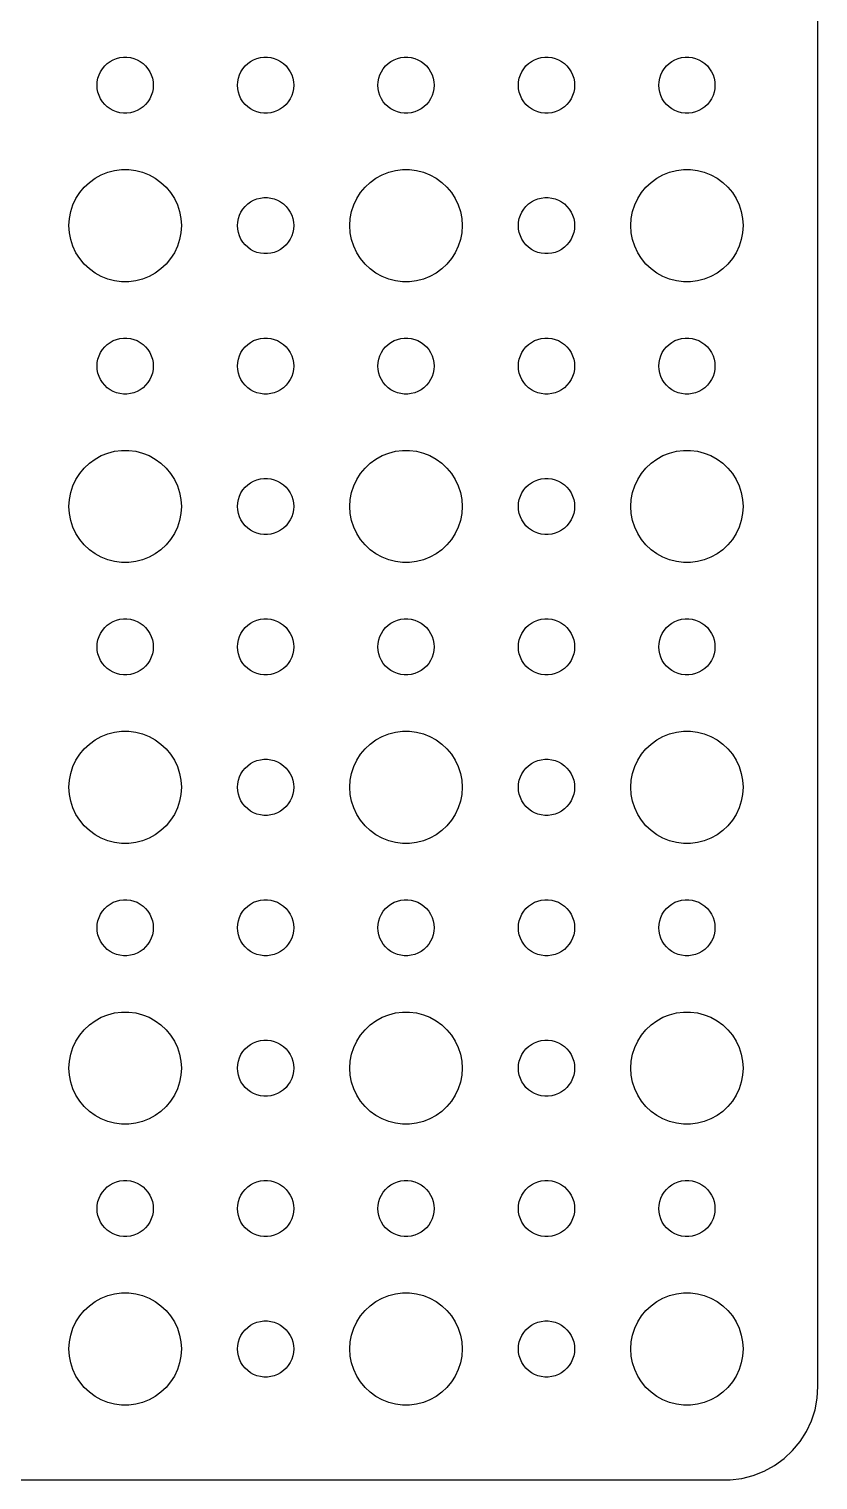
# Model space of a CAD drawing. Extents: x -82 to 82, y -82 to 82.
# Drawn here: x 39.9 to 82, y -82 to -4.5 of the extents above; entities that cross this region are included whole.
import ezdxf

# ---------------------------------------------------------------- set-up
doc = ezdxf.new("R2010")
doc.units = 0
doc.layers.get('0').update_dxf_attribs({"linetype": 'CONTINUOUS'})

msp = doc.modelspace()

# ---------------------------------------------------------------- linework, layer by layer
msp.add_lwpolyline([(-77, -81.997), (77, -81.997), (77, -81.9901), (77.314, -81.9901), (77.9369, -81.9114), (78.5451, -81.7553), (79.1289, -81.5241), (79.6791, -81.2216), (80.1871, -80.8526), (80.6448, -80.4227), (81.0451, -79.9389), (81.3815, -79.4088), (81.6489, -78.8406), (81.8429, -78.2434), (81.9606, -77.6267), (82, -77), (82, 77)])
for points in [[(44.9058, -8.99704), (44.7189, -8.97343), (44.5365, -8.92658), (44.3613, -8.85724), (44.1963, -8.76649), (44.0439, -8.65577), (43.9065, -8.52682), (43.7865, -8.38168), (43.6855, -8.22263), (43.6053, -8.05219), (43.5471, -7.87303), (43.5118, -7.688), (43.5, -7.5), (43.5118, -7.312), (43.5471, -7.12697), (43.6053, -6.94781), (43.6855, -6.77737), (43.7865, -6.61832), (43.9065, -6.47318), (44.0439, -6.34423), (44.1963, -6.23351), (44.3613, -6.14276), (44.5365, -6.07342), (44.7189, -6.02657), (44.9058, -6.00296), (45.0942, -6.00296), (45.2811, -6.02657), (45.4635, -6.07342), (45.6387, -6.14276), (45.8037, -6.23351), (45.9561, -6.34423), (46.0935, -6.47318), (46.2135, -6.61832), (46.3145, -6.77737), (46.3947, -6.94781), (46.4529, -7.12697), (46.4882, -7.312), (46.5, -7.5), (46.4882, -7.688), (46.4529, -7.87303), (46.3947, -8.05219), (46.3145, -8.22263), (46.2135, -8.38168), (46.0935, -8.52682), (45.9561, -8.65577), (45.8037, -8.76649), (45.6387, -8.85724), (45.4635, -8.92658), (45.2811, -8.97343), (45.0942, -8.99704)], [(52.4058, -8.99704), (52.2189, -8.97343), (52.0365, -8.92658), (51.8613, -8.85724), (51.6963, -8.76649), (51.5439, -8.65577), (51.4065, -8.52682), (51.2865, -8.38168), (51.1855, -8.22263), (51.1053, -8.05219), (51.0471, -7.87303), (51.0118, -7.688), (51, -7.5), (51.0118, -7.312), (51.0471, -7.12697), (51.1053, -6.94781), (51.1855, -6.77737), (51.2865, -6.61832), (51.4065, -6.47318), (51.5439, -6.34423), (51.6963, -6.23351), (51.8613, -6.14276), (52.0365, -6.07342), (52.2189, -6.02657), (52.4058, -6.00296), (52.5942, -6.00296), (52.7811, -6.02657), (52.9635, -6.07342), (53.1387, -6.14276), (53.3037, -6.23351), (53.4561, -6.34423), (53.5935, -6.47318), (53.7135, -6.61832), (53.8145, -6.77737), (53.8947, -6.94781), (53.9529, -7.12697), (53.9882, -7.312), (54, -7.5), (53.9882, -7.688), (53.9529, -7.87303), (53.8947, -8.05219), (53.8145, -8.22263), (53.7135, -8.38168), (53.5935, -8.52682), (53.4561, -8.65577), (53.3037, -8.76649), (53.1387, -8.85724), (52.9635, -8.92658), (52.7811, -8.97343), (52.5942, -8.99704)], [(59.9058, -8.99704), (59.7189, -8.97343), (59.5365, -8.92658), (59.3613, -8.85724), (59.1963, -8.76649), (59.0439, -8.65577), (58.9065, -8.52682), (58.7865, -8.38168), (58.6855, -8.22263), (58.6053, -8.05219), (58.5471, -7.87303), (58.5118, -7.688), (58.5, -7.5), (58.5118, -7.312), (58.5471, -7.12697), (58.6053, -6.94781), (58.6855, -6.77737), (58.7865, -6.61832), (58.9065, -6.47318), (59.0439, -6.34423), (59.1963, -6.23351), (59.3613, -6.14276), (59.5365, -6.07342), (59.7189, -6.02657), (59.9058, -6.00296), (60.0942, -6.00296), (60.2811, -6.02657), (60.4635, -6.07342), (60.6387, -6.14276), (60.8037, -6.23351), (60.9561, -6.34423), (61.0935, -6.47318), (61.2135, -6.61832), (61.3145, -6.77737), (61.3947, -6.94781), (61.4529, -7.12697), (61.4882, -7.312), (61.5, -7.5), (61.4882, -7.688), (61.4529, -7.87303), (61.3947, -8.05219), (61.3145, -8.22263), (61.2135, -8.38168), (61.0935, -8.52682), (60.9561, -8.65577), (60.8037, -8.76649), (60.6387, -8.85724), (60.4635, -8.92658), (60.2811, -8.97343), (60.0942, -8.99704)], [(67.4058, -8.99704), (67.2189, -8.97343), (67.0365, -8.92658), (66.8613, -8.85724), (66.6963, -8.76649), (66.5439, -8.65577), (66.4065, -8.52682), (66.2865, -8.38168), (66.1855, -8.22263), (66.1053, -8.05219), (66.0471, -7.87303), (66.0118, -7.688), (66, -7.5), (66.0118, -7.312), (66.0471, -7.12697), (66.1053, -6.94781), (66.1855, -6.77737), (66.2865, -6.61832), (66.4065, -6.47318), (66.5439, -6.34423), (66.6963, -6.23351), (66.8613, -6.14276), (67.0365, -6.07342), (67.2189, -6.02657), (67.4058, -6.00296), (67.5942, -6.00296), (67.7811, -6.02657), (67.9635, -6.07342), (68.1387, -6.14276), (68.3037, -6.23351), (68.4561, -6.34423), (68.5935, -6.47318), (68.7135, -6.61832), (68.8145, -6.77737), (68.8947, -6.94781), (68.9529, -7.12697), (68.9882, -7.312), (69, -7.5), (68.9882, -7.688), (68.9529, -7.87303), (68.8947, -8.05219), (68.8145, -8.22263), (68.7135, -8.38168), (68.5935, -8.52682), (68.4561, -8.65577), (68.3037, -8.76649), (68.1387, -8.85724), (67.9635, -8.92658), (67.7811, -8.97343), (67.5942, -8.99704)], [(74.9058, -8.99704), (74.7189, -8.97343), (74.5365, -8.92658), (74.3613, -8.85724), (74.1963, -8.76649), (74.0439, -8.65577), (73.9065, -8.52682), (73.7865, -8.38168), (73.6855, -8.22263), (73.6053, -8.05219), (73.5471, -7.87303), (73.5118, -7.688), (73.5, -7.5), (73.5118, -7.312), (73.5471, -7.12697), (73.6053, -6.94781), (73.6855, -6.77737), (73.7865, -6.61832), (73.9065, -6.47318), (74.0439, -6.34423), (74.1963, -6.23351), (74.3613, -6.14276), (74.5365, -6.07342), (74.7189, -6.02657), (74.9058, -6.00296), (75.0942, -6.00296), (75.2811, -6.02657), (75.4635, -6.07342), (75.6387, -6.14276), (75.8037, -6.23351), (75.9561, -6.34423), (76.0935, -6.47318), (76.2135, -6.61832), (76.3145, -6.77737), (76.3947, -6.94781), (76.4529, -7.12697), (76.4882, -7.312), (76.5, -7.5), (76.4882, -7.688), (76.4529, -7.87303), (76.3947, -8.05219), (76.3145, -8.22263), (76.2135, -8.38168), (76.0935, -8.52682), (75.9561, -8.65577), (75.8037, -8.76649), (75.6387, -8.85724), (75.4635, -8.92658), (75.2811, -8.97343), (75.0942, -8.99704)], [(44.8116, -17.9941), (44.4379, -17.9469), (44.0729, -17.8532), (43.7227, -17.7145), (43.3925, -17.533), (43.0877, -17.3115), (42.8131, -17.0536), (42.5729, -16.7634), (42.3711, -16.4453), (42.2107, -16.1044), (42.0943, -15.7461), (42.0237, -15.376), (42, -15), (42.0237, -14.624), (42.0943, -14.2539), (42.2107, -13.8956), (42.3711, -13.5547), (42.5729, -13.2366), (42.8131, -12.9464), (43.0877, -12.6885), (43.3925, -12.467), (43.7227, -12.2855), (44.0729, -12.1468), (44.4379, -12.0531), (44.8116, -12.0059), (45.1884, -12.0059), (45.5621, -12.0531), (45.9271, -12.1468), (46.2773, -12.2855), (46.6075, -12.467), (46.9123, -12.6885), (47.1869, -12.9464), (47.4271, -13.2366), (47.6289, -13.5547), (47.7893, -13.8956), (47.9057, -14.2539), (47.9763, -14.624), (48, -15), (47.9763, -15.376), (47.9057, -15.7461), (47.7893, -16.1044), (47.6289, -16.4453), (47.4271, -16.7634), (47.1869, -17.0536), (46.9123, -17.3115), (46.6075, -17.533), (46.2773, -17.7145), (45.9271, -17.8532), (45.5621, -17.9469), (45.1884, -17.9941)], [(59.8116, -17.9941), (59.4379, -17.9469), (59.0729, -17.8532), (58.7227, -17.7145), (58.3925, -17.533), (58.0877, -17.3115), (57.8131, -17.0536), (57.5729, -16.7634), (57.3711, -16.4453), (57.2107, -16.1044), (57.0943, -15.7461), (57.0237, -15.376), (57, -15), (57.0237, -14.624), (57.0943, -14.2539), (57.2107, -13.8956), (57.3711, -13.5547), (57.5729, -13.2366), (57.8131, -12.9464), (58.0877, -12.6885), (58.3925, -12.467), (58.7227, -12.2855), (59.0729, -12.1468), (59.4379, -12.0531), (59.8116, -12.0059), (60.1884, -12.0059), (60.5621, -12.0531), (60.9271, -12.1468), (61.2773, -12.2855), (61.6075, -12.467), (61.9123, -12.6885), (62.1869, -12.9464), (62.4271, -13.2366), (62.6289, -13.5547), (62.7893, -13.8956), (62.9057, -14.2539), (62.9763, -14.624), (63, -15), (62.9763, -15.376), (62.9057, -15.7461), (62.7893, -16.1044), (62.6289, -16.4453), (62.4271, -16.7634), (62.1869, -17.0536), (61.9123, -17.3115), (61.6075, -17.533), (61.2773, -17.7145), (60.9271, -17.8532), (60.5621, -17.9469), (60.1884, -17.9941)], [(74.8116, -17.9941), (74.4379, -17.9469), (74.0729, -17.8532), (73.7227, -17.7145), (73.3925, -17.533), (73.0877, -17.3115), (72.8131, -17.0536), (72.5729, -16.7634), (72.3711, -16.4453), (72.2107, -16.1044), (72.0943, -15.7461), (72.0237, -15.376), (72, -15), (72.0237, -14.624), (72.0943, -14.2539), (72.2107, -13.8956), (72.3711, -13.5547), (72.5729, -13.2366), (72.8131, -12.9464), (73.0877, -12.6885), (73.3925, -12.467), (73.7227, -12.2855), (74.0729, -12.1468), (74.4379, -12.0531), (74.8116, -12.0059), (75.1884, -12.0059), (75.5621, -12.0531), (75.9271, -12.1468), (76.2773, -12.2855), (76.6075, -12.467), (76.9123, -12.6885), (77.1869, -12.9464), (77.4271, -13.2366), (77.6289, -13.5547), (77.7893, -13.8956), (77.9057, -14.2539), (77.9763, -14.624), (78, -15), (77.9763, -15.376), (77.9057, -15.7461), (77.7893, -16.1044), (77.6289, -16.4453), (77.4271, -16.7634), (77.1869, -17.0536), (76.9123, -17.3115), (76.6075, -17.533), (76.2773, -17.7145), (75.9271, -17.8532), (75.5621, -17.9469), (75.1884, -17.9941)], [(52.4058, -16.497), (52.2189, -16.4734), (52.0365, -16.4266), (51.8613, -16.3572), (51.6963, -16.2665), (51.5439, -16.1558), (51.4065, -16.0268), (51.2865, -15.8817), (51.1855, -15.7226), (51.1053, -15.5522), (51.0471, -15.373), (51.0118, -15.188), (51, -15), (51.0118, -14.812), (51.0471, -14.627), (51.1053, -14.4478), (51.1855, -14.2774), (51.2865, -14.1183), (51.4065, -13.9732), (51.5439, -13.8442), (51.6963, -13.7335), (51.8613, -13.6428), (52.0365, -13.5734), (52.2189, -13.5266), (52.4058, -13.503), (52.5942, -13.503), (52.7811, -13.5266), (52.9635, -13.5734), (53.1387, -13.6428), (53.3037, -13.7335), (53.4561, -13.8442), (53.5935, -13.9732), (53.7135, -14.1183), (53.8145, -14.2774), (53.8947, -14.4478), (53.9529, -14.627), (53.9882, -14.812), (54, -15), (53.9882, -15.188), (53.9529, -15.373), (53.8947, -15.5522), (53.8145, -15.7226), (53.7135, -15.8817), (53.5935, -16.0268), (53.4561, -16.1558), (53.3037, -16.2665), (53.1387, -16.3572), (52.9635, -16.4266), (52.7811, -16.4734), (52.5942, -16.497)], [(67.4058, -16.497), (67.2189, -16.4734), (67.0365, -16.4266), (66.8613, -16.3572), (66.6963, -16.2665), (66.5439, -16.1558), (66.4065, -16.0268), (66.2865, -15.8817), (66.1855, -15.7226), (66.1053, -15.5522), (66.0471, -15.373), (66.0118, -15.188), (66, -15), (66.0118, -14.812), (66.0471, -14.627), (66.1053, -14.4478), (66.1855, -14.2774), (66.2865, -14.1183), (66.4065, -13.9732), (66.5439, -13.8442), (66.6963, -13.7335), (66.8613, -13.6428), (67.0365, -13.5734), (67.2189, -13.5266), (67.4058, -13.503), (67.5942, -13.503), (67.7811, -13.5266), (67.9635, -13.5734), (68.1387, -13.6428), (68.3037, -13.7335), (68.4561, -13.8442), (68.5935, -13.9732), (68.7135, -14.1183), (68.8145, -14.2774), (68.8947, -14.4478), (68.9529, -14.627), (68.9882, -14.812), (69, -15), (68.9882, -15.188), (68.9529, -15.373), (68.8947, -15.5522), (68.8145, -15.7226), (68.7135, -15.8817), (68.5935, -16.0268), (68.4561, -16.1558), (68.3037, -16.2665), (68.1387, -16.3572), (67.9635, -16.4266), (67.7811, -16.4734), (67.5942, -16.497)], [(44.9058, -23.997), (44.7189, -23.9734), (44.5365, -23.9266), (44.3613, -23.8572), (44.1963, -23.7665), (44.0439, -23.6558), (43.9065, -23.5268), (43.7865, -23.3817), (43.6855, -23.2226), (43.6053, -23.0522), (43.5471, -22.873), (43.5118, -22.688), (43.5, -22.5), (43.5118, -22.312), (43.5471, -22.127), (43.6053, -21.9478), (43.6855, -21.7774), (43.7865, -21.6183), (43.9065, -21.4732), (44.0439, -21.3442), (44.1963, -21.2335), (44.3613, -21.1428), (44.5365, -21.0734), (44.7189, -21.0266), (44.9058, -21.003), (45.0942, -21.003), (45.2811, -21.0266), (45.4635, -21.0734), (45.6387, -21.1428), (45.8037, -21.2335), (45.9561, -21.3442), (46.0935, -21.4732), (46.2135, -21.6183), (46.3145, -21.7774), (46.3947, -21.9478), (46.4529, -22.127), (46.4882, -22.312), (46.5, -22.5), (46.4882, -22.688), (46.4529, -22.873), (46.3947, -23.0522), (46.3145, -23.2226), (46.2135, -23.3817), (46.0935, -23.5268), (45.9561, -23.6558), (45.8037, -23.7665), (45.6387, -23.8572), (45.4635, -23.9266), (45.2811, -23.9734), (45.0942, -23.997)], [(52.4058, -23.997), (52.2189, -23.9734), (52.0365, -23.9266), (51.8613, -23.8572), (51.6963, -23.7665), (51.5439, -23.6558), (51.4065, -23.5268), (51.2865, -23.3817), (51.1855, -23.2226), (51.1053, -23.0522), (51.0471, -22.873), (51.0118, -22.688), (51, -22.5), (51.0118, -22.312), (51.0471, -22.127), (51.1053, -21.9478), (51.1855, -21.7774), (51.2865, -21.6183), (51.4065, -21.4732), (51.5439, -21.3442), (51.6963, -21.2335), (51.8613, -21.1428), (52.0365, -21.0734), (52.2189, -21.0266), (52.4058, -21.003), (52.5942, -21.003), (52.7811, -21.0266), (52.9635, -21.0734), (53.1387, -21.1428), (53.3037, -21.2335), (53.4561, -21.3442), (53.5935, -21.4732), (53.7135, -21.6183), (53.8145, -21.7774), (53.8947, -21.9478), (53.9529, -22.127), (53.9882, -22.312), (54, -22.5), (53.9882, -22.688), (53.9529, -22.873), (53.8947, -23.0522), (53.8145, -23.2226), (53.7135, -23.3817), (53.5935, -23.5268), (53.4561, -23.6558), (53.3037, -23.7665), (53.1387, -23.8572), (52.9635, -23.9266), (52.7811, -23.9734), (52.5942, -23.997)], [(59.9058, -23.997), (59.7189, -23.9734), (59.5365, -23.9266), (59.3613, -23.8572), (59.1963, -23.7665), (59.0439, -23.6558), (58.9065, -23.5268), (58.7865, -23.3817), (58.6855, -23.2226), (58.6053, -23.0522), (58.5471, -22.873), (58.5118, -22.688), (58.5, -22.5), (58.5118, -22.312), (58.5471, -22.127), (58.6053, -21.9478), (58.6855, -21.7774), (58.7865, -21.6183), (58.9065, -21.4732), (59.0439, -21.3442), (59.1963, -21.2335), (59.3613, -21.1428), (59.5365, -21.0734), (59.7189, -21.0266), (59.9058, -21.003), (60.0942, -21.003), (60.2811, -21.0266), (60.4635, -21.0734), (60.6387, -21.1428), (60.8037, -21.2335), (60.9561, -21.3442), (61.0935, -21.4732), (61.2135, -21.6183), (61.3145, -21.7774), (61.3947, -21.9478), (61.4529, -22.127), (61.4882, -22.312), (61.5, -22.5), (61.4882, -22.688), (61.4529, -22.873), (61.3947, -23.0522), (61.3145, -23.2226), (61.2135, -23.3817), (61.0935, -23.5268), (60.9561, -23.6558), (60.8037, -23.7665), (60.6387, -23.8572), (60.4635, -23.9266), (60.2811, -23.9734), (60.0942, -23.997)], [(67.4058, -23.997), (67.2189, -23.9734), (67.0365, -23.9266), (66.8613, -23.8572), (66.6963, -23.7665), (66.5439, -23.6558), (66.4065, -23.5268), (66.2865, -23.3817), (66.1855, -23.2226), (66.1053, -23.0522), (66.0471, -22.873), (66.0118, -22.688), (66, -22.5), (66.0118, -22.312), (66.0471, -22.127), (66.1053, -21.9478), (66.1855, -21.7774), (66.2865, -21.6183), (66.4065, -21.4732), (66.5439, -21.3442), (66.6963, -21.2335), (66.8613, -21.1428), (67.0365, -21.0734), (67.2189, -21.0266), (67.4058, -21.003), (67.5942, -21.003), (67.7811, -21.0266), (67.9635, -21.0734), (68.1387, -21.1428), (68.3037, -21.2335), (68.4561, -21.3442), (68.5935, -21.4732), (68.7135, -21.6183), (68.8145, -21.7774), (68.8947, -21.9478), (68.9529, -22.127), (68.9882, -22.312), (69, -22.5), (68.9882, -22.688), (68.9529, -22.873), (68.8947, -23.0522), (68.8145, -23.2226), (68.7135, -23.3817), (68.5935, -23.5268), (68.4561, -23.6558), (68.3037, -23.7665), (68.1387, -23.8572), (67.9635, -23.9266), (67.7811, -23.9734), (67.5942, -23.997)], [(74.9058, -23.997), (74.7189, -23.9734), (74.5365, -23.9266), (74.3613, -23.8572), (74.1963, -23.7665), (74.0439, -23.6558), (73.9065, -23.5268), (73.7865, -23.3817), (73.6855, -23.2226), (73.6053, -23.0522), (73.5471, -22.873), (73.5118, -22.688), (73.5, -22.5), (73.5118, -22.312), (73.5471, -22.127), (73.6053, -21.9478), (73.6855, -21.7774), (73.7865, -21.6183), (73.9065, -21.4732), (74.0439, -21.3442), (74.1963, -21.2335), (74.3613, -21.1428), (74.5365, -21.0734), (74.7189, -21.0266), (74.9058, -21.003), (75.0942, -21.003), (75.2811, -21.0266), (75.4635, -21.0734), (75.6387, -21.1428), (75.8037, -21.2335), (75.9561, -21.3442), (76.0935, -21.4732), (76.2135, -21.6183), (76.3145, -21.7774), (76.3947, -21.9478), (76.4529, -22.127), (76.4882, -22.312), (76.5, -22.5), (76.4882, -22.688), (76.4529, -22.873), (76.3947, -23.0522), (76.3145, -23.2226), (76.2135, -23.3817), (76.0935, -23.5268), (75.9561, -23.6558), (75.8037, -23.7665), (75.6387, -23.8572), (75.4635, -23.9266), (75.2811, -23.9734), (75.0942, -23.997)], [(44.8116, -32.9941), (44.4379, -32.9469), (44.0729, -32.8532), (43.7227, -32.7145), (43.3925, -32.533), (43.0877, -32.3115), (42.8131, -32.0536), (42.5729, -31.7634), (42.3711, -31.4453), (42.2107, -31.1044), (42.0943, -30.7461), (42.0237, -30.376), (42, -30), (42.0237, -29.624), (42.0943, -29.2539), (42.2107, -28.8956), (42.3711, -28.5547), (42.5729, -28.2366), (42.8131, -27.9464), (43.0877, -27.6885), (43.3925, -27.467), (43.7227, -27.2855), (44.0729, -27.1468), (44.4379, -27.0531), (44.8116, -27.0059), (45.1884, -27.0059), (45.5621, -27.0531), (45.9271, -27.1468), (46.2773, -27.2855), (46.6075, -27.467), (46.9123, -27.6885), (47.1869, -27.9464), (47.4271, -28.2366), (47.6289, -28.5547), (47.7893, -28.8956), (47.9057, -29.2539), (47.9763, -29.624), (48, -30), (47.9763, -30.376), (47.9057, -30.7461), (47.7893, -31.1044), (47.6289, -31.4453), (47.4271, -31.7634), (47.1869, -32.0536), (46.9123, -32.3115), (46.6075, -32.533), (46.2773, -32.7145), (45.9271, -32.8532), (45.5621, -32.9469), (45.1884, -32.9941)], [(59.8116, -32.9941), (59.4379, -32.9469), (59.0729, -32.8532), (58.7227, -32.7145), (58.3925, -32.533), (58.0877, -32.3115), (57.8131, -32.0536), (57.5729, -31.7634), (57.3711, -31.4453), (57.2107, -31.1044), (57.0943, -30.7461), (57.0237, -30.376), (57, -30), (57.0237, -29.624), (57.0943, -29.2539), (57.2107, -28.8956), (57.3711, -28.5547), (57.5729, -28.2366), (57.8131, -27.9464), (58.0877, -27.6885), (58.3925, -27.467), (58.7227, -27.2855), (59.0729, -27.1468), (59.4379, -27.0531), (59.8116, -27.0059), (60.1884, -27.0059), (60.5621, -27.0531), (60.9271, -27.1468), (61.2773, -27.2855), (61.6075, -27.467), (61.9123, -27.6885), (62.1869, -27.9464), (62.4271, -28.2366), (62.6289, -28.5547), (62.7893, -28.8956), (62.9057, -29.2539), (62.9763, -29.624), (63, -30), (62.9763, -30.376), (62.9057, -30.7461), (62.7893, -31.1044), (62.6289, -31.4453), (62.4271, -31.7634), (62.1869, -32.0536), (61.9123, -32.3115), (61.6075, -32.533), (61.2773, -32.7145), (60.9271, -32.8532), (60.5621, -32.9469), (60.1884, -32.9941)], [(74.8116, -32.9941), (74.4379, -32.9469), (74.0729, -32.8532), (73.7227, -32.7145), (73.3925, -32.533), (73.0877, -32.3115), (72.8131, -32.0536), (72.5729, -31.7634), (72.3711, -31.4453), (72.2107, -31.1044), (72.0943, -30.7461), (72.0237, -30.376), (72, -30), (72.0237, -29.624), (72.0943, -29.2539), (72.2107, -28.8956), (72.3711, -28.5547), (72.5729, -28.2366), (72.8131, -27.9464), (73.0877, -27.6885), (73.3925, -27.467), (73.7227, -27.2855), (74.0729, -27.1468), (74.4379, -27.0531), (74.8116, -27.0059), (75.1884, -27.0059), (75.5621, -27.0531), (75.9271, -27.1468), (76.2773, -27.2855), (76.6075, -27.467), (76.9123, -27.6885), (77.1869, -27.9464), (77.4271, -28.2366), (77.6289, -28.5547), (77.7893, -28.8956), (77.9057, -29.2539), (77.9763, -29.624), (78, -30), (77.9763, -30.376), (77.9057, -30.7461), (77.7893, -31.1044), (77.6289, -31.4453), (77.4271, -31.7634), (77.1869, -32.0536), (76.9123, -32.3115), (76.6075, -32.533), (76.2773, -32.7145), (75.9271, -32.8532), (75.5621, -32.9469), (75.1884, -32.9941)], [(52.4058, -31.497), (52.2189, -31.4734), (52.0365, -31.4266), (51.8613, -31.3572), (51.6963, -31.2665), (51.5439, -31.1558), (51.4065, -31.0268), (51.2865, -30.8817), (51.1855, -30.7226), (51.1053, -30.5522), (51.0471, -30.373), (51.0118, -30.188), (51, -30), (51.0118, -29.812), (51.0471, -29.627), (51.1053, -29.4478), (51.1855, -29.2774), (51.2865, -29.1183), (51.4065, -28.9732), (51.5439, -28.8442), (51.6963, -28.7335), (51.8613, -28.6428), (52.0365, -28.5734), (52.2189, -28.5266), (52.4058, -28.503), (52.5942, -28.503), (52.7811, -28.5266), (52.9635, -28.5734), (53.1387, -28.6428), (53.3037, -28.7335), (53.4561, -28.8442), (53.5935, -28.9732), (53.7135, -29.1183), (53.8145, -29.2774), (53.8947, -29.4478), (53.9529, -29.627), (53.9882, -29.812), (54, -30), (53.9882, -30.188), (53.9529, -30.373), (53.8947, -30.5522), (53.8145, -30.7226), (53.7135, -30.8817), (53.5935, -31.0268), (53.4561, -31.1558), (53.3037, -31.2665), (53.1387, -31.3572), (52.9635, -31.4266), (52.7811, -31.4734), (52.5942, -31.497)], [(67.4058, -31.497), (67.2189, -31.4734), (67.0365, -31.4266), (66.8613, -31.3572), (66.6963, -31.2665), (66.5439, -31.1558), (66.4065, -31.0268), (66.2865, -30.8817), (66.1855, -30.7226), (66.1053, -30.5522), (66.0471, -30.373), (66.0118, -30.188), (66, -30), (66.0118, -29.812), (66.0471, -29.627), (66.1053, -29.4478), (66.1855, -29.2774), (66.2865, -29.1183), (66.4065, -28.9732), (66.5439, -28.8442), (66.6963, -28.7335), (66.8613, -28.6428), (67.0365, -28.5734), (67.2189, -28.5266), (67.4058, -28.503), (67.5942, -28.503), (67.7811, -28.5266), (67.9635, -28.5734), (68.1387, -28.6428), (68.3037, -28.7335), (68.4561, -28.8442), (68.5935, -28.9732), (68.7135, -29.1183), (68.8145, -29.2774), (68.8947, -29.4478), (68.9529, -29.627), (68.9882, -29.812), (69, -30), (68.9882, -30.188), (68.9529, -30.373), (68.8947, -30.5522), (68.8145, -30.7226), (68.7135, -30.8817), (68.5935, -31.0268), (68.4561, -31.1558), (68.3037, -31.2665), (68.1387, -31.3572), (67.9635, -31.4266), (67.7811, -31.4734), (67.5942, -31.497)], [(44.9058, -38.997), (44.7189, -38.9734), (44.5365, -38.9266), (44.3613, -38.8572), (44.1963, -38.7665), (44.0439, -38.6558), (43.9065, -38.5268), (43.7865, -38.3817), (43.6855, -38.2226), (43.6053, -38.0522), (43.5471, -37.873), (43.5118, -37.688), (43.5, -37.5), (43.5118, -37.312), (43.5471, -37.127), (43.6053, -36.9478), (43.6855, -36.7774), (43.7865, -36.6183), (43.9065, -36.4732), (44.0439, -36.3442), (44.1963, -36.2335), (44.3613, -36.1428), (44.5365, -36.0734), (44.7189, -36.0266), (44.9058, -36.003), (45.0942, -36.003), (45.2811, -36.0266), (45.4635, -36.0734), (45.6387, -36.1428), (45.8037, -36.2335), (45.9561, -36.3442), (46.0935, -36.4732), (46.2135, -36.6183), (46.3145, -36.7774), (46.3947, -36.9478), (46.4529, -37.127), (46.4882, -37.312), (46.5, -37.5), (46.4882, -37.688), (46.4529, -37.873), (46.3947, -38.0522), (46.3145, -38.2226), (46.2135, -38.3817), (46.0935, -38.5268), (45.9561, -38.6558), (45.8037, -38.7665), (45.6387, -38.8572), (45.4635, -38.9266), (45.2811, -38.9734), (45.0942, -38.997)], [(52.4058, -38.997), (52.2189, -38.9734), (52.0365, -38.9266), (51.8613, -38.8572), (51.6963, -38.7665), (51.5439, -38.6558), (51.4065, -38.5268), (51.2865, -38.3817), (51.1855, -38.2226), (51.1053, -38.0522), (51.0471, -37.873), (51.0118, -37.688), (51, -37.5), (51.0118, -37.312), (51.0471, -37.127), (51.1053, -36.9478), (51.1855, -36.7774), (51.2865, -36.6183), (51.4065, -36.4732), (51.5439, -36.3442), (51.6963, -36.2335), (51.8613, -36.1428), (52.0365, -36.0734), (52.2189, -36.0266), (52.4058, -36.003), (52.5942, -36.003), (52.7811, -36.0266), (52.9635, -36.0734), (53.1387, -36.1428), (53.3037, -36.2335), (53.4561, -36.3442), (53.5935, -36.4732), (53.7135, -36.6183), (53.8145, -36.7774), (53.8947, -36.9478), (53.9529, -37.127), (53.9882, -37.312), (54, -37.5), (53.9882, -37.688), (53.9529, -37.873), (53.8947, -38.0522), (53.8145, -38.2226), (53.7135, -38.3817), (53.5935, -38.5268), (53.4561, -38.6558), (53.3037, -38.7665), (53.1387, -38.8572), (52.9635, -38.9266), (52.7811, -38.9734), (52.5942, -38.997)], [(59.9058, -38.997), (59.7189, -38.9734), (59.5365, -38.9266), (59.3613, -38.8572), (59.1963, -38.7665), (59.0439, -38.6558), (58.9065, -38.5268), (58.7865, -38.3817), (58.6855, -38.2226), (58.6053, -38.0522), (58.5471, -37.873), (58.5118, -37.688), (58.5, -37.5), (58.5118, -37.312), (58.5471, -37.127), (58.6053, -36.9478), (58.6855, -36.7774), (58.7865, -36.6183), (58.9065, -36.4732), (59.0439, -36.3442), (59.1963, -36.2335), (59.3613, -36.1428), (59.5365, -36.0734), (59.7189, -36.0266), (59.9058, -36.003), (60.0942, -36.003), (60.2811, -36.0266), (60.4635, -36.0734), (60.6387, -36.1428), (60.8037, -36.2335), (60.9561, -36.3442), (61.0935, -36.4732), (61.2135, -36.6183), (61.3145, -36.7774), (61.3947, -36.9478), (61.4529, -37.127), (61.4882, -37.312), (61.5, -37.5), (61.4882, -37.688), (61.4529, -37.873), (61.3947, -38.0522), (61.3145, -38.2226), (61.2135, -38.3817), (61.0935, -38.5268), (60.9561, -38.6558), (60.8037, -38.7665), (60.6387, -38.8572), (60.4635, -38.9266), (60.2811, -38.9734), (60.0942, -38.997)], [(67.4058, -38.997), (67.2189, -38.9734), (67.0365, -38.9266), (66.8613, -38.8572), (66.6963, -38.7665), (66.5439, -38.6558), (66.4065, -38.5268), (66.2865, -38.3817), (66.1855, -38.2226), (66.1053, -38.0522), (66.0471, -37.873), (66.0118, -37.688), (66, -37.5), (66.0118, -37.312), (66.0471, -37.127), (66.1053, -36.9478), (66.1855, -36.7774), (66.2865, -36.6183), (66.4065, -36.4732), (66.5439, -36.3442), (66.6963, -36.2335), (66.8613, -36.1428), (67.0365, -36.0734), (67.2189, -36.0266), (67.4058, -36.003), (67.5942, -36.003), (67.7811, -36.0266), (67.9635, -36.0734), (68.1387, -36.1428), (68.3037, -36.2335), (68.4561, -36.3442), (68.5935, -36.4732), (68.7135, -36.6183), (68.8145, -36.7774), (68.8947, -36.9478), (68.9529, -37.127), (68.9882, -37.312), (69, -37.5), (68.9882, -37.688), (68.9529, -37.873), (68.8947, -38.0522), (68.8145, -38.2226), (68.7135, -38.3817), (68.5935, -38.5268), (68.4561, -38.6558), (68.3037, -38.7665), (68.1387, -38.8572), (67.9635, -38.9266), (67.7811, -38.9734), (67.5942, -38.997)], [(74.9058, -38.997), (74.7189, -38.9734), (74.5365, -38.9266), (74.3613, -38.8572), (74.1963, -38.7665), (74.0439, -38.6558), (73.9065, -38.5268), (73.7865, -38.3817), (73.6855, -38.2226), (73.6053, -38.0522), (73.5471, -37.873), (73.5118, -37.688), (73.5, -37.5), (73.5118, -37.312), (73.5471, -37.127), (73.6053, -36.9478), (73.6855, -36.7774), (73.7865, -36.6183), (73.9065, -36.4732), (74.0439, -36.3442), (74.1963, -36.2335), (74.3613, -36.1428), (74.5365, -36.0734), (74.7189, -36.0266), (74.9058, -36.003), (75.0942, -36.003), (75.2811, -36.0266), (75.4635, -36.0734), (75.6387, -36.1428), (75.8037, -36.2335), (75.9561, -36.3442), (76.0935, -36.4732), (76.2135, -36.6183), (76.3145, -36.7774), (76.3947, -36.9478), (76.4529, -37.127), (76.4882, -37.312), (76.5, -37.5), (76.4882, -37.688), (76.4529, -37.873), (76.3947, -38.0522), (76.3145, -38.2226), (76.2135, -38.3817), (76.0935, -38.5268), (75.9561, -38.6558), (75.8037, -38.7665), (75.6387, -38.8572), (75.4635, -38.9266), (75.2811, -38.9734), (75.0942, -38.997)], [(44.8116, -47.9941), (44.4379, -47.9469), (44.0729, -47.8532), (43.7227, -47.7145), (43.3925, -47.533), (43.0877, -47.3115), (42.8131, -47.0536), (42.5729, -46.7634), (42.3711, -46.4453), (42.2107, -46.1044), (42.0943, -45.7461), (42.0237, -45.376), (42, -45), (42.0237, -44.624), (42.0943, -44.2539), (42.2107, -43.8956), (42.3711, -43.5547), (42.5729, -43.2366), (42.8131, -42.9464), (43.0877, -42.6885), (43.3925, -42.467), (43.7227, -42.2855), (44.0729, -42.1468), (44.4379, -42.0531), (44.8116, -42.0059), (45.1884, -42.0059), (45.5621, -42.0531), (45.9271, -42.1468), (46.2773, -42.2855), (46.6075, -42.467), (46.9123, -42.6885), (47.1869, -42.9464), (47.4271, -43.2366), (47.6289, -43.5547), (47.7893, -43.8956), (47.9057, -44.2539), (47.9763, -44.624), (48, -45), (47.9763, -45.376), (47.9057, -45.7461), (47.7893, -46.1044), (47.6289, -46.4453), (47.4271, -46.7634), (47.1869, -47.0536), (46.9123, -47.3115), (46.6075, -47.533), (46.2773, -47.7145), (45.9271, -47.8532), (45.5621, -47.9469), (45.1884, -47.9941)], [(59.8116, -47.9941), (59.4379, -47.9469), (59.0729, -47.8532), (58.7227, -47.7145), (58.3925, -47.533), (58.0877, -47.3115), (57.8131, -47.0536), (57.5729, -46.7634), (57.3711, -46.4453), (57.2107, -46.1044), (57.0943, -45.7461), (57.0237, -45.376), (57, -45), (57.0237, -44.624), (57.0943, -44.2539), (57.2107, -43.8956), (57.3711, -43.5547), (57.5729, -43.2366), (57.8131, -42.9464), (58.0877, -42.6885), (58.3925, -42.467), (58.7227, -42.2855), (59.0729, -42.1468), (59.4379, -42.0531), (59.8116, -42.0059), (60.1884, -42.0059), (60.5621, -42.0531), (60.9271, -42.1468), (61.2773, -42.2855), (61.6075, -42.467), (61.9123, -42.6885), (62.1869, -42.9464), (62.4271, -43.2366), (62.6289, -43.5547), (62.7893, -43.8956), (62.9057, -44.2539), (62.9763, -44.624), (63, -45), (62.9763, -45.376), (62.9057, -45.7461), (62.7893, -46.1044), (62.6289, -46.4453), (62.4271, -46.7634), (62.1869, -47.0536), (61.9123, -47.3115), (61.6075, -47.533), (61.2773, -47.7145), (60.9271, -47.8532), (60.5621, -47.9469), (60.1884, -47.9941)], [(74.8116, -47.9941), (74.4379, -47.9469), (74.0729, -47.8532), (73.7227, -47.7145), (73.3925, -47.533), (73.0877, -47.3115), (72.8131, -47.0536), (72.5729, -46.7634), (72.3711, -46.4453), (72.2107, -46.1044), (72.0943, -45.7461), (72.0237, -45.376), (72, -45), (72.0237, -44.624), (72.0943, -44.2539), (72.2107, -43.8956), (72.3711, -43.5547), (72.5729, -43.2366), (72.8131, -42.9464), (73.0877, -42.6885), (73.3925, -42.467), (73.7227, -42.2855), (74.0729, -42.1468), (74.4379, -42.0531), (74.8116, -42.0059), (75.1884, -42.0059), (75.5621, -42.0531), (75.9271, -42.1468), (76.2773, -42.2855), (76.6075, -42.467), (76.9123, -42.6885), (77.1869, -42.9464), (77.4271, -43.2366), (77.6289, -43.5547), (77.7893, -43.8956), (77.9057, -44.2539), (77.9763, -44.624), (78, -45), (77.9763, -45.376), (77.9057, -45.7461), (77.7893, -46.1044), (77.6289, -46.4453), (77.4271, -46.7634), (77.1869, -47.0536), (76.9123, -47.3115), (76.6075, -47.533), (76.2773, -47.7145), (75.9271, -47.8532), (75.5621, -47.9469), (75.1884, -47.9941)], [(52.4058, -46.497), (52.2189, -46.4734), (52.0365, -46.4266), (51.8613, -46.3572), (51.6963, -46.2665), (51.5439, -46.1558), (51.4065, -46.0268), (51.2865, -45.8817), (51.1855, -45.7226), (51.1053, -45.5522), (51.0471, -45.373), (51.0118, -45.188), (51, -45), (51.0118, -44.812), (51.0471, -44.627), (51.1053, -44.4478), (51.1855, -44.2774), (51.2865, -44.1183), (51.4065, -43.9732), (51.5439, -43.8442), (51.6963, -43.7335), (51.8613, -43.6428), (52.0365, -43.5734), (52.2189, -43.5266), (52.4058, -43.503), (52.5942, -43.503), (52.7811, -43.5266), (52.9635, -43.5734), (53.1387, -43.6428), (53.3037, -43.7335), (53.4561, -43.8442), (53.5935, -43.9732), (53.7135, -44.1183), (53.8145, -44.2774), (53.8947, -44.4478), (53.9529, -44.627), (53.9882, -44.812), (54, -45), (53.9882, -45.188), (53.9529, -45.373), (53.8947, -45.5522), (53.8145, -45.7226), (53.7135, -45.8817), (53.5935, -46.0268), (53.4561, -46.1558), (53.3037, -46.2665), (53.1387, -46.3572), (52.9635, -46.4266), (52.7811, -46.4734), (52.5942, -46.497)], [(67.4058, -46.497), (67.2189, -46.4734), (67.0365, -46.4266), (66.8613, -46.3572), (66.6963, -46.2665), (66.5439, -46.1558), (66.4065, -46.0268), (66.2865, -45.8817), (66.1855, -45.7226), (66.1053, -45.5522), (66.0471, -45.373), (66.0118, -45.188), (66, -45), (66.0118, -44.812), (66.0471, -44.627), (66.1053, -44.4478), (66.1855, -44.2774), (66.2865, -44.1183), (66.4065, -43.9732), (66.5439, -43.8442), (66.6963, -43.7335), (66.8613, -43.6428), (67.0365, -43.5734), (67.2189, -43.5266), (67.4058, -43.503), (67.5942, -43.503), (67.7811, -43.5266), (67.9635, -43.5734), (68.1387, -43.6428), (68.3037, -43.7335), (68.4561, -43.8442), (68.5935, -43.9732), (68.7135, -44.1183), (68.8145, -44.2774), (68.8947, -44.4478), (68.9529, -44.627), (68.9882, -44.812), (69, -45), (68.9882, -45.188), (68.9529, -45.373), (68.8947, -45.5522), (68.8145, -45.7226), (68.7135, -45.8817), (68.5935, -46.0268), (68.4561, -46.1558), (68.3037, -46.2665), (68.1387, -46.3572), (67.9635, -46.4266), (67.7811, -46.4734), (67.5942, -46.497)], [(44.9058, -53.997), (44.7189, -53.9734), (44.5365, -53.9266), (44.3613, -53.8572), (44.1963, -53.7665), (44.0439, -53.6558), (43.9065, -53.5268), (43.7865, -53.3817), (43.6855, -53.2226), (43.6053, -53.0522), (43.5471, -52.873), (43.5118, -52.688), (43.5, -52.5), (43.5118, -52.312), (43.5471, -52.127), (43.6053, -51.9478), (43.6855, -51.7774), (43.7865, -51.6183), (43.9065, -51.4732), (44.0439, -51.3442), (44.1963, -51.2335), (44.3613, -51.1428), (44.5365, -51.0734), (44.7189, -51.0266), (44.9058, -51.003), (45.0942, -51.003), (45.2811, -51.0266), (45.4635, -51.0734), (45.6387, -51.1428), (45.8037, -51.2335), (45.9561, -51.3442), (46.0935, -51.4732), (46.2135, -51.6183), (46.3145, -51.7774), (46.3947, -51.9478), (46.4529, -52.127), (46.4882, -52.312), (46.5, -52.5), (46.4882, -52.688), (46.4529, -52.873), (46.3947, -53.0522), (46.3145, -53.2226), (46.2135, -53.3817), (46.0935, -53.5268), (45.9561, -53.6558), (45.8037, -53.7665), (45.6387, -53.8572), (45.4635, -53.9266), (45.2811, -53.9734), (45.0942, -53.997)], [(52.4058, -53.997), (52.2189, -53.9734), (52.0365, -53.9266), (51.8613, -53.8572), (51.6963, -53.7665), (51.5439, -53.6558), (51.4065, -53.5268), (51.2865, -53.3817), (51.1855, -53.2226), (51.1053, -53.0522), (51.0471, -52.873), (51.0118, -52.688), (51, -52.5), (51.0118, -52.312), (51.0471, -52.127), (51.1053, -51.9478), (51.1855, -51.7774), (51.2865, -51.6183), (51.4065, -51.4732), (51.5439, -51.3442), (51.6963, -51.2335), (51.8613, -51.1428), (52.0365, -51.0734), (52.2189, -51.0266), (52.4058, -51.003), (52.5942, -51.003), (52.7811, -51.0266), (52.9635, -51.0734), (53.1387, -51.1428), (53.3037, -51.2335), (53.4561, -51.3442), (53.5935, -51.4732), (53.7135, -51.6183), (53.8145, -51.7774), (53.8947, -51.9478), (53.9529, -52.127), (53.9882, -52.312), (54, -52.5), (53.9882, -52.688), (53.9529, -52.873), (53.8947, -53.0522), (53.8145, -53.2226), (53.7135, -53.3817), (53.5935, -53.5268), (53.4561, -53.6558), (53.3037, -53.7665), (53.1387, -53.8572), (52.9635, -53.9266), (52.7811, -53.9734), (52.5942, -53.997)], [(59.9058, -53.997), (59.7189, -53.9734), (59.5365, -53.9266), (59.3613, -53.8572), (59.1963, -53.7665), (59.0439, -53.6558), (58.9065, -53.5268), (58.7865, -53.3817), (58.6855, -53.2226), (58.6053, -53.0522), (58.5471, -52.873), (58.5118, -52.688), (58.5, -52.5), (58.5118, -52.312), (58.5471, -52.127), (58.6053, -51.9478), (58.6855, -51.7774), (58.7865, -51.6183), (58.9065, -51.4732), (59.0439, -51.3442), (59.1963, -51.2335), (59.3613, -51.1428), (59.5365, -51.0734), (59.7189, -51.0266), (59.9058, -51.003), (60.0942, -51.003), (60.2811, -51.0266), (60.4635, -51.0734), (60.6387, -51.1428), (60.8037, -51.2335), (60.9561, -51.3442), (61.0935, -51.4732), (61.2135, -51.6183), (61.3145, -51.7774), (61.3947, -51.9478), (61.4529, -52.127), (61.4882, -52.312), (61.5, -52.5), (61.4882, -52.688), (61.4529, -52.873), (61.3947, -53.0522), (61.3145, -53.2226), (61.2135, -53.3817), (61.0935, -53.5268), (60.9561, -53.6558), (60.8037, -53.7665), (60.6387, -53.8572), (60.4635, -53.9266), (60.2811, -53.9734), (60.0942, -53.997)], [(67.4058, -53.997), (67.2189, -53.9734), (67.0365, -53.9266), (66.8613, -53.8572), (66.6963, -53.7665), (66.5439, -53.6558), (66.4065, -53.5268), (66.2865, -53.3817), (66.1855, -53.2226), (66.1053, -53.0522), (66.0471, -52.873), (66.0118, -52.688), (66, -52.5), (66.0118, -52.312), (66.0471, -52.127), (66.1053, -51.9478), (66.1855, -51.7774), (66.2865, -51.6183), (66.4065, -51.4732), (66.5439, -51.3442), (66.6963, -51.2335), (66.8613, -51.1428), (67.0365, -51.0734), (67.2189, -51.0266), (67.4058, -51.003), (67.5942, -51.003), (67.7811, -51.0266), (67.9635, -51.0734), (68.1387, -51.1428), (68.3037, -51.2335), (68.4561, -51.3442), (68.5935, -51.4732), (68.7135, -51.6183), (68.8145, -51.7774), (68.8947, -51.9478), (68.9529, -52.127), (68.9882, -52.312), (69, -52.5), (68.9882, -52.688), (68.9529, -52.873), (68.8947, -53.0522), (68.8145, -53.2226), (68.7135, -53.3817), (68.5935, -53.5268), (68.4561, -53.6558), (68.3037, -53.7665), (68.1387, -53.8572), (67.9635, -53.9266), (67.7811, -53.9734), (67.5942, -53.997)], [(74.9058, -53.997), (74.7189, -53.9734), (74.5365, -53.9266), (74.3613, -53.8572), (74.1963, -53.7665), (74.0439, -53.6558), (73.9065, -53.5268), (73.7865, -53.3817), (73.6855, -53.2226), (73.6053, -53.0522), (73.5471, -52.873), (73.5118, -52.688), (73.5, -52.5), (73.5118, -52.312), (73.5471, -52.127), (73.6053, -51.9478), (73.6855, -51.7774), (73.7865, -51.6183), (73.9065, -51.4732), (74.0439, -51.3442), (74.1963, -51.2335), (74.3613, -51.1428), (74.5365, -51.0734), (74.7189, -51.0266), (74.9058, -51.003), (75.0942, -51.003), (75.2811, -51.0266), (75.4635, -51.0734), (75.6387, -51.1428), (75.8037, -51.2335), (75.9561, -51.3442), (76.0935, -51.4732), (76.2135, -51.6183), (76.3145, -51.7774), (76.3947, -51.9478), (76.4529, -52.127), (76.4882, -52.312), (76.5, -52.5), (76.4882, -52.688), (76.4529, -52.873), (76.3947, -53.0522), (76.3145, -53.2226), (76.2135, -53.3817), (76.0935, -53.5268), (75.9561, -53.6558), (75.8037, -53.7665), (75.6387, -53.8572), (75.4635, -53.9266), (75.2811, -53.9734), (75.0942, -53.997)], [(44.8116, -62.9941), (44.4379, -62.9469), (44.0729, -62.8532), (43.7227, -62.7145), (43.3925, -62.533), (43.0877, -62.3115), (42.8131, -62.0536), (42.5729, -61.7634), (42.3711, -61.4453), (42.2107, -61.1044), (42.0943, -60.7461), (42.0237, -60.376), (42, -60), (42.0237, -59.624), (42.0943, -59.2539), (42.2107, -58.8956), (42.3711, -58.5547), (42.5729, -58.2366), (42.8131, -57.9464), (43.0877, -57.6885), (43.3925, -57.467), (43.7227, -57.2855), (44.0729, -57.1468), (44.4379, -57.0531), (44.8116, -57.0059), (45.1884, -57.0059), (45.5621, -57.0531), (45.9271, -57.1468), (46.2773, -57.2855), (46.6075, -57.467), (46.9123, -57.6885), (47.1869, -57.9464), (47.4271, -58.2366), (47.6289, -58.5547), (47.7893, -58.8956), (47.9057, -59.2539), (47.9763, -59.624), (48, -60), (47.9763, -60.376), (47.9057, -60.7461), (47.7893, -61.1044), (47.6289, -61.4453), (47.4271, -61.7634), (47.1869, -62.0536), (46.9123, -62.3115), (46.6075, -62.533), (46.2773, -62.7145), (45.9271, -62.8532), (45.5621, -62.9469), (45.1884, -62.9941)], [(59.8116, -62.9941), (59.4379, -62.9469), (59.0729, -62.8532), (58.7227, -62.7145), (58.3925, -62.533), (58.0877, -62.3115), (57.8131, -62.0536), (57.5729, -61.7634), (57.3711, -61.4453), (57.2107, -61.1044), (57.0943, -60.7461), (57.0237, -60.376), (57, -60), (57.0237, -59.624), (57.0943, -59.2539), (57.2107, -58.8956), (57.3711, -58.5547), (57.5729, -58.2366), (57.8131, -57.9464), (58.0877, -57.6885), (58.3925, -57.467), (58.7227, -57.2855), (59.0729, -57.1468), (59.4379, -57.0531), (59.8116, -57.0059), (60.1884, -57.0059), (60.5621, -57.0531), (60.9271, -57.1468), (61.2773, -57.2855), (61.6075, -57.467), (61.9123, -57.6885), (62.1869, -57.9464), (62.4271, -58.2366), (62.6289, -58.5547), (62.7893, -58.8956), (62.9057, -59.2539), (62.9763, -59.624), (63, -60), (62.9763, -60.376), (62.9057, -60.7461), (62.7893, -61.1044), (62.6289, -61.4453), (62.4271, -61.7634), (62.1869, -62.0536), (61.9123, -62.3115), (61.6075, -62.533), (61.2773, -62.7145), (60.9271, -62.8532), (60.5621, -62.9469), (60.1884, -62.9941)], [(74.8116, -62.9941), (74.4379, -62.9469), (74.0729, -62.8532), (73.7227, -62.7145), (73.3925, -62.533), (73.0877, -62.3115), (72.8131, -62.0536), (72.5729, -61.7634), (72.3711, -61.4453), (72.2107, -61.1044), (72.0943, -60.7461), (72.0237, -60.376), (72, -60), (72.0237, -59.624), (72.0943, -59.2539), (72.2107, -58.8956), (72.3711, -58.5547), (72.5729, -58.2366), (72.8131, -57.9464), (73.0877, -57.6885), (73.3925, -57.467), (73.7227, -57.2855), (74.0729, -57.1468), (74.4379, -57.0531), (74.8116, -57.0059), (75.1884, -57.0059), (75.5621, -57.0531), (75.9271, -57.1468), (76.2773, -57.2855), (76.6075, -57.467), (76.9123, -57.6885), (77.1869, -57.9464), (77.4271, -58.2366), (77.6289, -58.5547), (77.7893, -58.8956), (77.9057, -59.2539), (77.9763, -59.624), (78, -60), (77.9763, -60.376), (77.9057, -60.7461), (77.7893, -61.1044), (77.6289, -61.4453), (77.4271, -61.7634), (77.1869, -62.0536), (76.9123, -62.3115), (76.6075, -62.533), (76.2773, -62.7145), (75.9271, -62.8532), (75.5621, -62.9469), (75.1884, -62.9941)], [(52.4058, -61.497), (52.2189, -61.4734), (52.0365, -61.4266), (51.8613, -61.3572), (51.6963, -61.2665), (51.5439, -61.1558), (51.4065, -61.0268), (51.2865, -60.8817), (51.1855, -60.7226), (51.1053, -60.5522), (51.0471, -60.373), (51.0118, -60.188), (51, -60), (51.0118, -59.812), (51.0471, -59.627), (51.1053, -59.4478), (51.1855, -59.2774), (51.2865, -59.1183), (51.4065, -58.9732), (51.5439, -58.8442), (51.6963, -58.7335), (51.8613, -58.6428), (52.0365, -58.5734), (52.2189, -58.5266), (52.4058, -58.503), (52.5942, -58.503), (52.7811, -58.5266), (52.9635, -58.5734), (53.1387, -58.6428), (53.3037, -58.7335), (53.4561, -58.8442), (53.5935, -58.9732), (53.7135, -59.1183), (53.8145, -59.2774), (53.8947, -59.4478), (53.9529, -59.627), (53.9882, -59.812), (54, -60), (53.9882, -60.188), (53.9529, -60.373), (53.8947, -60.5522), (53.8145, -60.7226), (53.7135, -60.8817), (53.5935, -61.0268), (53.4561, -61.1558), (53.3037, -61.2665), (53.1387, -61.3572), (52.9635, -61.4266), (52.7811, -61.4734), (52.5942, -61.497)], [(67.4058, -61.497), (67.2189, -61.4734), (67.0365, -61.4266), (66.8613, -61.3572), (66.6963, -61.2665), (66.5439, -61.1558), (66.4065, -61.0268), (66.2865, -60.8817), (66.1855, -60.7226), (66.1053, -60.5522), (66.0471, -60.373), (66.0118, -60.188), (66, -60), (66.0118, -59.812), (66.0471, -59.627), (66.1053, -59.4478), (66.1855, -59.2774), (66.2865, -59.1183), (66.4065, -58.9732), (66.5439, -58.8442), (66.6963, -58.7335), (66.8613, -58.6428), (67.0365, -58.5734), (67.2189, -58.5266), (67.4058, -58.503), (67.5942, -58.503), (67.7811, -58.5266), (67.9635, -58.5734), (68.1387, -58.6428), (68.3037, -58.7335), (68.4561, -58.8442), (68.5935, -58.9732), (68.7135, -59.1183), (68.8145, -59.2774), (68.8947, -59.4478), (68.9529, -59.627), (68.9882, -59.812), (69, -60), (68.9882, -60.188), (68.9529, -60.373), (68.8947, -60.5522), (68.8145, -60.7226), (68.7135, -60.8817), (68.5935, -61.0268), (68.4561, -61.1558), (68.3037, -61.2665), (68.1387, -61.3572), (67.9635, -61.4266), (67.7811, -61.4734), (67.5942, -61.497)], [(44.9058, -68.997), (44.7189, -68.9734), (44.5365, -68.9266), (44.3613, -68.8572), (44.1963, -68.7665), (44.0439, -68.6558), (43.9065, -68.5268), (43.7865, -68.3817), (43.6855, -68.2226), (43.6053, -68.0522), (43.5471, -67.873), (43.5118, -67.688), (43.5, -67.5), (43.5118, -67.312), (43.5471, -67.127), (43.6053, -66.9478), (43.6855, -66.7774), (43.7865, -66.6183), (43.9065, -66.4732), (44.0439, -66.3442), (44.1963, -66.2335), (44.3613, -66.1428), (44.5365, -66.0734), (44.7189, -66.0266), (44.9058, -66.003), (45.0942, -66.003), (45.2811, -66.0266), (45.4635, -66.0734), (45.6387, -66.1428), (45.8037, -66.2335), (45.9561, -66.3442), (46.0935, -66.4732), (46.2135, -66.6183), (46.3145, -66.7774), (46.3947, -66.9478), (46.4529, -67.127), (46.4882, -67.312), (46.5, -67.5), (46.4882, -67.688), (46.4529, -67.873), (46.3947, -68.0522), (46.3145, -68.2226), (46.2135, -68.3817), (46.0935, -68.5268), (45.9561, -68.6558), (45.8037, -68.7665), (45.6387, -68.8572), (45.4635, -68.9266), (45.2811, -68.9734), (45.0942, -68.997)], [(52.4058, -68.997), (52.2189, -68.9734), (52.0365, -68.9266), (51.8613, -68.8572), (51.6963, -68.7665), (51.5439, -68.6558), (51.4065, -68.5268), (51.2865, -68.3817), (51.1855, -68.2226), (51.1053, -68.0522), (51.0471, -67.873), (51.0118, -67.688), (51, -67.5), (51.0118, -67.312), (51.0471, -67.127), (51.1053, -66.9478), (51.1855, -66.7774), (51.2865, -66.6183), (51.4065, -66.4732), (51.5439, -66.3442), (51.6963, -66.2335), (51.8613, -66.1428), (52.0365, -66.0734), (52.2189, -66.0266), (52.4058, -66.003), (52.5942, -66.003), (52.7811, -66.0266), (52.9635, -66.0734), (53.1387, -66.1428), (53.3037, -66.2335), (53.4561, -66.3442), (53.5935, -66.4732), (53.7135, -66.6183), (53.8145, -66.7774), (53.8947, -66.9478), (53.9529, -67.127), (53.9882, -67.312), (54, -67.5), (53.9882, -67.688), (53.9529, -67.873), (53.8947, -68.0522), (53.8145, -68.2226), (53.7135, -68.3817), (53.5935, -68.5268), (53.4561, -68.6558), (53.3037, -68.7665), (53.1387, -68.8572), (52.9635, -68.9266), (52.7811, -68.9734), (52.5942, -68.997)], [(59.9058, -68.997), (59.7189, -68.9734), (59.5365, -68.9266), (59.3613, -68.8572), (59.1963, -68.7665), (59.0439, -68.6558), (58.9065, -68.5268), (58.7865, -68.3817), (58.6855, -68.2226), (58.6053, -68.0522), (58.5471, -67.873), (58.5118, -67.688), (58.5, -67.5), (58.5118, -67.312), (58.5471, -67.127), (58.6053, -66.9478), (58.6855, -66.7774), (58.7865, -66.6183), (58.9065, -66.4732), (59.0439, -66.3442), (59.1963, -66.2335), (59.3613, -66.1428), (59.5365, -66.0734), (59.7189, -66.0266), (59.9058, -66.003), (60.0942, -66.003), (60.2811, -66.0266), (60.4635, -66.0734), (60.6387, -66.1428), (60.8037, -66.2335), (60.9561, -66.3442), (61.0935, -66.4732), (61.2135, -66.6183), (61.3145, -66.7774), (61.3947, -66.9478), (61.4529, -67.127), (61.4882, -67.312), (61.5, -67.5), (61.4882, -67.688), (61.4529, -67.873), (61.3947, -68.0522), (61.3145, -68.2226), (61.2135, -68.3817), (61.0935, -68.5268), (60.9561, -68.6558), (60.8037, -68.7665), (60.6387, -68.8572), (60.4635, -68.9266), (60.2811, -68.9734), (60.0942, -68.997)], [(67.4058, -68.997), (67.2189, -68.9734), (67.0365, -68.9266), (66.8613, -68.8572), (66.6963, -68.7665), (66.5439, -68.6558), (66.4065, -68.5268), (66.2865, -68.3817), (66.1855, -68.2226), (66.1053, -68.0522), (66.0471, -67.873), (66.0118, -67.688), (66, -67.5), (66.0118, -67.312), (66.0471, -67.127), (66.1053, -66.9478), (66.1855, -66.7774), (66.2865, -66.6183), (66.4065, -66.4732), (66.5439, -66.3442), (66.6963, -66.2335), (66.8613, -66.1428), (67.0365, -66.0734), (67.2189, -66.0266), (67.4058, -66.003), (67.5942, -66.003), (67.7811, -66.0266), (67.9635, -66.0734), (68.1387, -66.1428), (68.3037, -66.2335), (68.4561, -66.3442), (68.5935, -66.4732), (68.7135, -66.6183), (68.8145, -66.7774), (68.8947, -66.9478), (68.9529, -67.127), (68.9882, -67.312), (69, -67.5), (68.9882, -67.688), (68.9529, -67.873), (68.8947, -68.0522), (68.8145, -68.2226), (68.7135, -68.3817), (68.5935, -68.5268), (68.4561, -68.6558), (68.3037, -68.7665), (68.1387, -68.8572), (67.9635, -68.9266), (67.7811, -68.9734), (67.5942, -68.997)], [(74.9058, -68.997), (74.7189, -68.9734), (74.5365, -68.9266), (74.3613, -68.8572), (74.1963, -68.7665), (74.0439, -68.6558), (73.9065, -68.5268), (73.7865, -68.3817), (73.6855, -68.2226), (73.6053, -68.0522), (73.5471, -67.873), (73.5118, -67.688), (73.5, -67.5), (73.5118, -67.312), (73.5471, -67.127), (73.6053, -66.9478), (73.6855, -66.7774), (73.7865, -66.6183), (73.9065, -66.4732), (74.0439, -66.3442), (74.1963, -66.2335), (74.3613, -66.1428), (74.5365, -66.0734), (74.7189, -66.0266), (74.9058, -66.003), (75.0942, -66.003), (75.2811, -66.0266), (75.4635, -66.0734), (75.6387, -66.1428), (75.8037, -66.2335), (75.9561, -66.3442), (76.0935, -66.4732), (76.2135, -66.6183), (76.3145, -66.7774), (76.3947, -66.9478), (76.4529, -67.127), (76.4882, -67.312), (76.5, -67.5), (76.4882, -67.688), (76.4529, -67.873), (76.3947, -68.0522), (76.3145, -68.2226), (76.2135, -68.3817), (76.0935, -68.5268), (75.9561, -68.6558), (75.8037, -68.7665), (75.6387, -68.8572), (75.4635, -68.9266), (75.2811, -68.9734), (75.0942, -68.997)], [(44.8116, -77.9941), (44.4379, -77.9469), (44.0729, -77.8532), (43.7227, -77.7145), (43.3925, -77.533), (43.0877, -77.3115), (42.8131, -77.0536), (42.5729, -76.7634), (42.3711, -76.4453), (42.2107, -76.1044), (42.0943, -75.7461), (42.0237, -75.376), (42, -75), (42.0237, -74.624), (42.0943, -74.2539), (42.2107, -73.8956), (42.3711, -73.5547), (42.5729, -73.2366), (42.8131, -72.9464), (43.0877, -72.6885), (43.3925, -72.467), (43.7227, -72.2855), (44.0729, -72.1468), (44.4379, -72.0531), (44.8116, -72.0059), (45.1884, -72.0059), (45.5621, -72.0531), (45.9271, -72.1468), (46.2773, -72.2855), (46.6075, -72.467), (46.9123, -72.6885), (47.1869, -72.9464), (47.4271, -73.2366), (47.6289, -73.5547), (47.7893, -73.8956), (47.9057, -74.2539), (47.9763, -74.624), (48, -75), (47.9763, -75.376), (47.9057, -75.7461), (47.7893, -76.1044), (47.6289, -76.4453), (47.4271, -76.7634), (47.1869, -77.0536), (46.9123, -77.3115), (46.6075, -77.533), (46.2773, -77.7145), (45.9271, -77.8532), (45.5621, -77.9469), (45.1884, -77.9941)], [(59.8116, -77.9941), (59.4379, -77.9469), (59.0729, -77.8532), (58.7227, -77.7145), (58.3925, -77.533), (58.0877, -77.3115), (57.8131, -77.0536), (57.5729, -76.7634), (57.3711, -76.4453), (57.2107, -76.1044), (57.0943, -75.7461), (57.0237, -75.376), (57, -75), (57.0237, -74.624), (57.0943, -74.2539), (57.2107, -73.8956), (57.3711, -73.5547), (57.5729, -73.2366), (57.8131, -72.9464), (58.0877, -72.6885), (58.3925, -72.467), (58.7227, -72.2855), (59.0729, -72.1468), (59.4379, -72.0531), (59.8116, -72.0059), (60.1884, -72.0059), (60.5621, -72.0531), (60.9271, -72.1468), (61.2773, -72.2855), (61.6075, -72.467), (61.9123, -72.6885), (62.1869, -72.9464), (62.4271, -73.2366), (62.6289, -73.5547), (62.7893, -73.8956), (62.9057, -74.2539), (62.9763, -74.624), (63, -75), (62.9763, -75.376), (62.9057, -75.7461), (62.7893, -76.1044), (62.6289, -76.4453), (62.4271, -76.7634), (62.1869, -77.0536), (61.9123, -77.3115), (61.6075, -77.533), (61.2773, -77.7145), (60.9271, -77.8532), (60.5621, -77.9469), (60.1884, -77.9941)], [(74.8116, -77.9941), (74.4379, -77.9469), (74.0729, -77.8532), (73.7227, -77.7145), (73.3925, -77.533), (73.0877, -77.3115), (72.8131, -77.0536), (72.5729, -76.7634), (72.3711, -76.4453), (72.2107, -76.1044), (72.0943, -75.7461), (72.0237, -75.376), (72, -75), (72.0237, -74.624), (72.0943, -74.2539), (72.2107, -73.8956), (72.3711, -73.5547), (72.5729, -73.2366), (72.8131, -72.9464), (73.0877, -72.6885), (73.3925, -72.467), (73.7227, -72.2855), (74.0729, -72.1468), (74.4379, -72.0531), (74.8116, -72.0059), (75.1884, -72.0059), (75.5621, -72.0531), (75.9271, -72.1468), (76.2773, -72.2855), (76.6075, -72.467), (76.9123, -72.6885), (77.1869, -72.9464), (77.4271, -73.2366), (77.6289, -73.5547), (77.7893, -73.8956), (77.9057, -74.2539), (77.9763, -74.624), (78, -75), (77.9763, -75.376), (77.9057, -75.7461), (77.7893, -76.1044), (77.6289, -76.4453), (77.4271, -76.7634), (77.1869, -77.0536), (76.9123, -77.3115), (76.6075, -77.533), (76.2773, -77.7145), (75.9271, -77.8532), (75.5621, -77.9469), (75.1884, -77.9941)], [(52.4058, -76.497), (52.2189, -76.4734), (52.0365, -76.4266), (51.8613, -76.3572), (51.6963, -76.2665), (51.5439, -76.1558), (51.4065, -76.0268), (51.2865, -75.8817), (51.1855, -75.7226), (51.1053, -75.5522), (51.0471, -75.373), (51.0118, -75.188), (51, -75), (51.0118, -74.812), (51.0471, -74.627), (51.1053, -74.4478), (51.1855, -74.2774), (51.2865, -74.1183), (51.4065, -73.9732), (51.5439, -73.8442), (51.6963, -73.7335), (51.8613, -73.6428), (52.0365, -73.5734), (52.2189, -73.5266), (52.4058, -73.503), (52.5942, -73.503), (52.7811, -73.5266), (52.9635, -73.5734), (53.1387, -73.6428), (53.3037, -73.7335), (53.4561, -73.8442), (53.5935, -73.9732), (53.7135, -74.1183), (53.8145, -74.2774), (53.8947, -74.4478), (53.9529, -74.627), (53.9882, -74.812), (54, -75), (53.9882, -75.188), (53.9529, -75.373), (53.8947, -75.5522), (53.8145, -75.7226), (53.7135, -75.8817), (53.5935, -76.0268), (53.4561, -76.1558), (53.3037, -76.2665), (53.1387, -76.3572), (52.9635, -76.4266), (52.7811, -76.4734), (52.5942, -76.497)], [(67.4058, -76.497), (67.2189, -76.4734), (67.0365, -76.4266), (66.8613, -76.3572), (66.6963, -76.2665), (66.5439, -76.1558), (66.4065, -76.0268), (66.2865, -75.8817), (66.1855, -75.7226), (66.1053, -75.5522), (66.0471, -75.373), (66.0118, -75.188), (66, -75), (66.0118, -74.812), (66.0471, -74.627), (66.1053, -74.4478), (66.1855, -74.2774), (66.2865, -74.1183), (66.4065, -73.9732), (66.5439, -73.8442), (66.6963, -73.7335), (66.8613, -73.6428), (67.0365, -73.5734), (67.2189, -73.5266), (67.4058, -73.503), (67.5942, -73.503), (67.7811, -73.5266), (67.9635, -73.5734), (68.1387, -73.6428), (68.3037, -73.7335), (68.4561, -73.8442), (68.5935, -73.9732), (68.7135, -74.1183), (68.8145, -74.2774), (68.8947, -74.4478), (68.9529, -74.627), (68.9882, -74.812), (69, -75), (68.9882, -75.188), (68.9529, -75.373), (68.8947, -75.5522), (68.8145, -75.7226), (68.7135, -75.8817), (68.5935, -76.0268), (68.4561, -76.1558), (68.3037, -76.2665), (68.1387, -76.3572), (67.9635, -76.4266), (67.7811, -76.4734), (67.5942, -76.497)]]:
    msp.add_lwpolyline(points, close=True)

doc.saveas('drawing.dxf')
